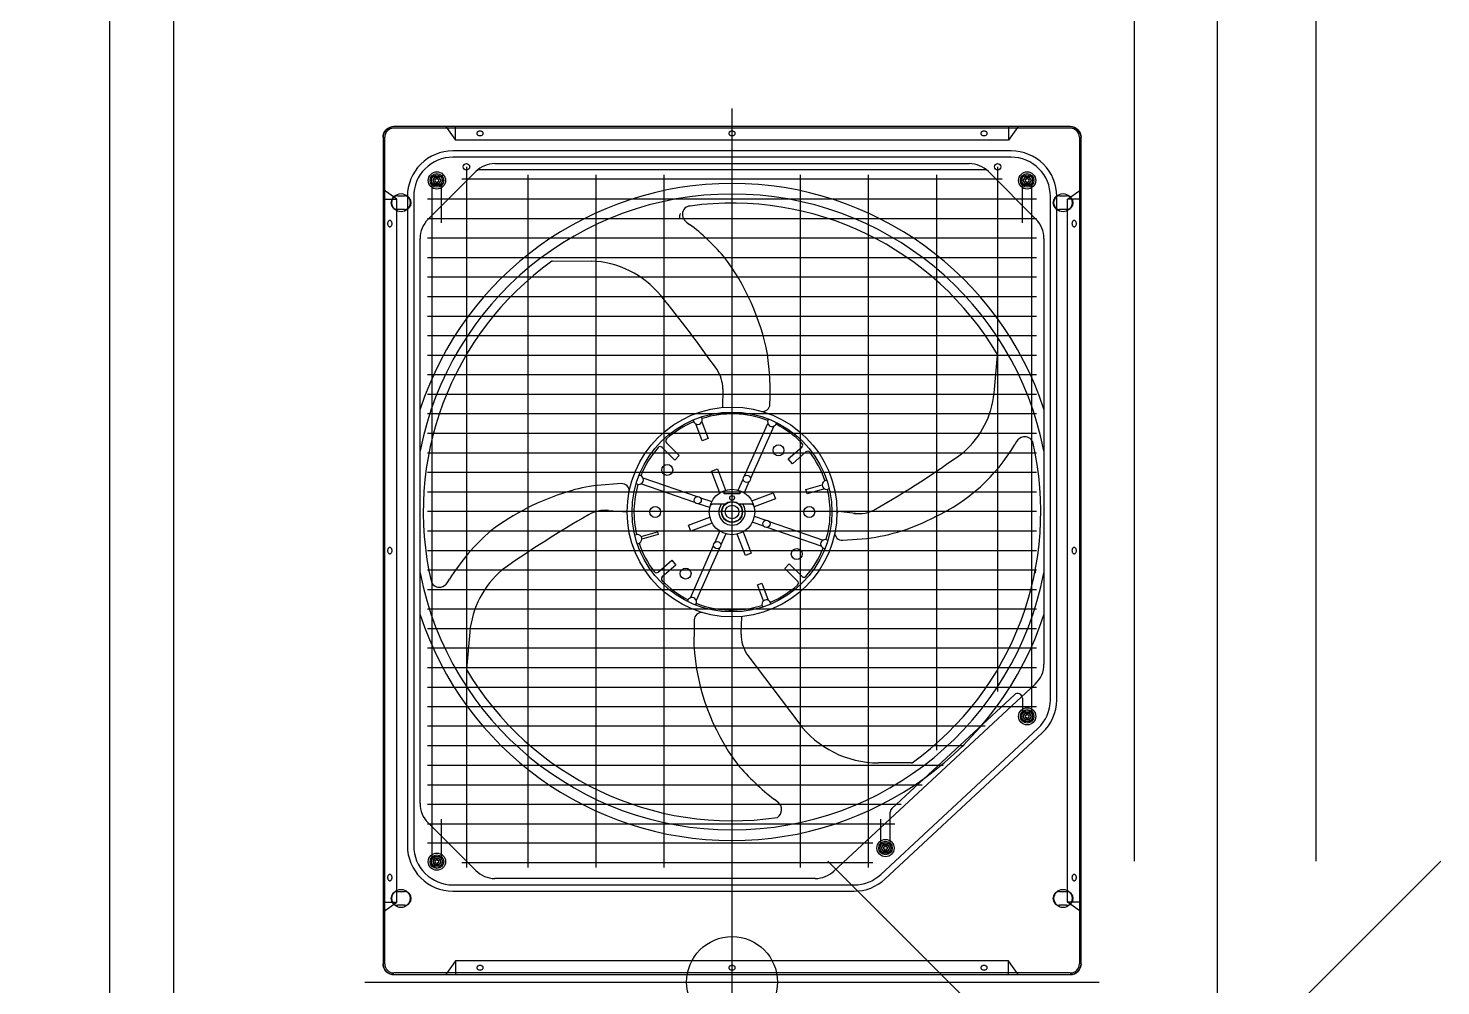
# Model space of a CAD drawing. Header units: millimetres. Extents: x 0 to 126150, y 0 to 89100.
# Drawn here: x 79834 to 81389, y 26280 to 27334 of the extents above; entities that cross this region are included whole.
import ezdxf

# ---------------------------------------------------------------- set-up
doc = ezdxf.new("R2010")
doc.units = ezdxf.units.MM
doc.header["$LTSCALE"] = 0.2
doc.linetypes.add('CENTER', pattern=[50.8, 31.75, -6.35, 6.35, -6.35])
doc.layers.add('A_建築', color=8, linetype='Continuous')
doc.layers.add('A_通芯', color=8, linetype='CENTER', plot=False)

msp = doc.modelspace()

# ---------------------------------------------------------------- linework, layer by layer
at = {"layer": 'A_建築', "lineweight": -3}
for points in [[(79993.55, 44814.81), (79993.55, 17334.81), (31843.54, 17334.81)], [(81051.47, 40003.62), (81051.47, 26416.56)], [(81251.47, 36329.85), (81251.47, 26416.56)], [(81142.84, 34081.39), (81142.84, 25191.82), (79993.55, 25191.82)], [(79923.55, 25191.82), (79923.55, 32331.81), (81142.84, 32331.81)], [(80608.54, 25321.82), (80608.54, 27245.41)], [(80981.04, 27225.41), (80236.05, 27225.41)], [(80981.04, 27223.61), (80236.05, 27223.61)], [(80293.43, 27225.41), (80304.05, 27210.42)], [(80913.05, 27225.41), (80913.05, 27210.42), (80304.05, 27210.42), (80304.05, 27225.41)], [(80923.65, 27225.41), (80913.05, 27210.42)], [(80224.25, 27213.62), (80224.25, 26303.61)], [(80226.04, 26303.61), (80226.04, 27213.62)], [(80991.04, 27213.62), (80991.04, 26303.61)], [(80992.85, 26303.61), (80992.85, 27213.62)], [(80916.05, 27198.61), (80301.04, 27198.61)], [(80916.05, 27191.69), (80301.04, 27191.69)], [(80273.84, 27123.41), (80326.25, 27175.83)], [(80316.05, 27181.11), (80316.05, 26409.87)], [(80328.82, 27178.12), (80888.26, 27178.12)], [(80347.47, 27184.62), (80869.61, 27184.62)], [(80890.83, 27175.83), (80943.25, 27123.4)], [(80901.05, 27181.11), (80901.05, 26603.37)], [(80278.29, 26419.02), (80278.29, 27163.21)], [(80288.79, 27119.36), (80288.79, 27163.21)], [(80906.04, 27167.36), (80311.04, 27167.36)], [(80383.54, 27172.36), (80383.54, 26409.87)], [(80458.54, 27172.36), (80458.54, 26409.87)], [(80533.55, 27172.36), (80533.55, 26409.87)], [(80683.54, 27172.36), (80683.54, 26409.87)], [(80758.54, 27172.36), (80758.54, 26409.87)], [(80833.54, 27172.36), (80833.54, 26538.87)], [(80928.3, 27119.36), (80928.3, 27163.21)], [(80938.79, 26579.02), (80938.79, 27163.21)], [(80224.25, 26361.01), (80239.25, 26371.62), (80239.25, 27145.61), (80224.25, 27156.22)], [(80224.25, 27145.61), (80239.25, 27145.61)], [(80240.29, 27149.12), (80247.79, 27149.12)], [(80251.04, 27148.62), (80251.04, 26433.61)], [(80257.97, 27148.62), (80257.97, 26433.61)], [(80273.3, 27145.87), (80943.79, 27145.87)], [(80959.11, 26594.41), (80959.11, 27148.62)], [(80966.04, 26594.41), (80966.04, 27148.62)], [(80969.29, 27149.12), (80976.79, 27149.12)], [(80992.85, 26361.01), (80977.84, 26371.62), (80977.84, 27145.61), (80992.85, 27156.22)], [(80992.85, 27145.61), (80977.84, 27145.61)], [(80247.79, 27134.11), (80240.29, 27134.11)], [(80976.79, 27134.11), (80969.29, 27134.11)], [(80273.3, 27124.36), (80943.79, 27124.36)], [(80558.51, 27120.1), (80561.8, 27117.69)], [(80265.04, 26480.04), (80265.04, 27102.18)], [(80273.3, 27102.86), (80943.79, 27102.86)], [(80952.04, 27102.18), (80952.04, 26633.69)], [(80273.3, 27081.37), (80943.79, 27081.37)], [(80410.83, 27077.47), (80453.32, 27077.34)], [(80273.3, 27059.87), (80943.79, 27059.87)], [(80273.3, 27038.36), (80943.79, 27038.36)], [(80273.3, 27016.87), (80943.79, 27016.87)], [(80273.3, 26995.36), (80943.79, 26995.36)], [(80273.3, 26973.86), (80943.79, 26973.86)], [(80897.23, 26931.87), (80901.05, 26973.37)], [(80273.3, 26952.36), (80943.79, 26952.36)], [(80273.3, 26930.87), (80943.79, 26930.87)], [(80598.4, 26936.66), (80597.88, 26916.12)], [(80273.3, 26909.36), (80943.79, 26909.36)], [(80575.34, 26900.44), (80582.19, 26882), (80575.63, 26879.57), (80568.77, 26898)], [(80622.4, 26840.85), (80648.03, 26898.4)], [(80654.42, 26895.55), (80628.8, 26838)], [(80273.3, 26887.86), (80943.79, 26887.86)], [(80921.95, 26878.76), (80919.83, 26875.27)], [(80273.3, 26866.37), (80943.79, 26866.37)], [(80536.38, 26877.19), (80550.48, 26863.29), (80545.56, 26858.31), (80531.47, 26872.21)], [(80689.94, 26867.22), (80674.99, 26854.24), (80670.4, 26859.52), (80685.34, 26872.51)], [(80595.09, 26822.19), (80585.96, 26846), (80592.49, 26848.51), (80601.49, 26825.09)], [(80273.3, 26844.87), (80943.79, 26844.87)], [(80486.69, 26832.32), (80460.05, 26830.27)], [(80567.75, 26811.46), (80508.19, 26831.97)], [(80510.47, 26838.59), (80570.03, 26818.08)], [(80615.42, 26825.15), (80620.83, 26837.31)], [(80627.22, 26834.46), (80621.81, 26822.3)], [(80273.3, 26823.36), (80943.79, 26823.36)], [(80573.69, 26816.81), (80586.27, 26812.48)], [(80617.04, 26823.36), (80617.04, 26821.12), (80600.04, 26821.12), (80600.04, 26823.36)], [(80630.4, 26813.25), (80653.97, 26822.3), (80656.47, 26815.76), (80632.91, 26806.72)], [(80710.37, 26826.67), (80691.21, 26821.18), (80689.84, 26825.99), (80707.84, 26831.15)], [(80273.3, 26801.86), (80943.79, 26801.86)], [(80472.54, 26802.83), (80493.04, 26801.11)], [(80584.01, 26805.86), (80571.41, 26810.2)], [(80600.64, 26809.62), (80585.04, 26809.62)], [(80632.06, 26809.62), (80616.45, 26809.62)], [(80744.46, 26799.41), (80725.89, 26801.51)], [(80586.69, 26788.97), (80563.12, 26779.93), (80560.61, 26786.46), (80584.17, 26795.51)], [(80643.39, 26785.41), (80630.81, 26789.75)], [(80633.09, 26796.36), (80645.67, 26792.03)], [(80649.33, 26790.77), (80708.89, 26770.26)], [(80273.3, 26780.36), (80943.79, 26780.36)], [(80508.42, 26773.97), (80526.42, 26779.13), (80527.25, 26776.25), (80509.25, 26771.08)], [(80589.86, 26767.77), (80595.27, 26779.92)], [(80601.67, 26777.08), (80596.25, 26764.92)], [(80620.68, 26779.26), (80629.73, 26755.69), (80623.19, 26753.18), (80614.15, 26776.75)], [(80706.61, 26763.64), (80647.06, 26784.15)], [(80730.4, 26769.91), (80757.04, 26771.95)], [(80273.3, 26758.86), (80943.79, 26758.86)], [(80562.67, 26706.68), (80588.29, 26764.23)], [(80594.68, 26761.38), (80569.06, 26703.83)], [(80527.16, 26735), (80542.1, 26747.99), (80546.69, 26742.71), (80531.75, 26729.72)], [(80680.7, 26725.04), (80666.61, 26738.94), (80671.52, 26743.92), (80685.62, 26730.02)], [(80273.3, 26737.37), (80943.79, 26737.37)], [(80295.14, 26723.47), (80297.25, 26726.96)], [(80643.29, 26703.37), (80636.76, 26720.92), (80641.45, 26722.67), (80648.4, 26703.99)], [(80942.35, 26736.37), (80942.35, 26733.62)], [(80273.3, 26715.86), (80943.79, 26715.86)], [(80273.3, 26694.36), (80943.79, 26694.36)], [(80566.84, 26682.44), (80566.73, 26672.87), (80566.54, 26654.76)], [(80618.71, 26666.55), (80619.2, 26686.1)], [(80273.3, 26672.87), (80943.79, 26672.87)], [(80319.68, 26668.81), (80316.05, 26628.21)], [(80273.3, 26651.37), (80943.79, 26651.37)], [(80624.94, 26644.72), (80681.93, 26568.82)], [(80273.3, 26629.86), (80943.79, 26629.86)], [(80273.3, 26608.37), (80943.79, 26608.37)], [(80942.46, 26611.72), (80720.68, 26405.64)], [(80784.47, 26474.48), (80919.47, 26599.96)], [(80273.3, 26586.86), (80943.79, 26586.86)], [(80928.3, 26596.11), (80928.3, 26579.02)], [(80887.25, 26565.36), (80273.3, 26565.36)], [(80772.25, 26402.06), (80945.36, 26562.86)], [(80776.98, 26396.98), (80950.07, 26557.78)], [(80273.3, 26543.87), (80864.11, 26543.87)], [(80273.3, 26522.37), (80840.98, 26522.37)], [(80806.25, 26524.76), (80769.54, 26524.87)], [(80273.3, 26500.86), (80817.86, 26500.86)], [(80273.3, 26479.37), (80794.73, 26479.37)], [(80658.58, 26482.13), (80655.29, 26484.54)], [(80326.25, 26406.4), (80273.83, 26458.83)], [(80288.79, 26419.02), (80288.79, 26462.87)], [(80772.29, 26434.02), (80772.29, 26462.87)], [(80782.79, 26434.02), (80782.79, 26470.64)], [(80273.3, 26457.86), (80787.79, 26457.86)], [(80763.54, 26436.36), (80273.3, 26436.36)], [(80763.54, 26414.87), (80311.04, 26414.87)], [(80713.98, 26416.56), (81388.97, 25741.55)], [(80713.98, 25741.55), (81388.97, 26416.56)], [(80700.25, 26397.61), (80347.47, 26397.61)], [(80240.29, 26383.11), (80247.79, 26383.11)], [(80301.04, 26390.54), (80742.94, 26390.54)], [(80301.04, 26383.61), (80742.94, 26383.61)], [(80969.29, 26383.11), (80976.79, 26383.11)], [(80224.25, 26371.62), (80239.25, 26371.62)], [(80247.79, 26368.11), (80240.29, 26368.11)], [(80976.79, 26368.11), (80969.29, 26368.11)], [(80992.85, 26371.62), (80977.84, 26371.62)], [(80304.05, 26306.81), (80293.43, 26291.82)], [(80923.65, 26291.82), (80913.05, 26306.81), (80304.05, 26306.81), (80304.05, 26291.82)], [(80913.05, 26291.82), (80913.05, 26306.81)], [(80981.04, 26293.61), (80236.05, 26293.61)], [(80236.05, 26291.82), (80981.04, 26291.82)], [(80204.24, 26283.62), (81012.84, 26283.62)]]:
    msp.add_lwpolyline(points, dxfattribs=at)
for points in [[(80236.05, 27225.42, 0.414214), (80224.25, 27213.62, -0.4142136), (80236.05, 27225.42)], [(80236.05, 27223.62, 0.4142136), (80226.05, 27213.62)], [(80981.04, 27225.42, -0.4142136), (80992.84, 27213.62, 0.4142137), (80981.04, 27225.42)], [(80991.04, 27213.62, 0.4142136), (80981.04, 27223.62)], [(80301.04, 27198.62, 0.4142136), (80251.04, 27148.62)], [(80301.04, 27191.69, 0.4142136), (80257.97, 27148.62)], [(80966.05, 27148.62, 0.4142136), (80916.05, 27198.62)], [(80959.12, 27148.62, 0.4142136), (80916.05, 27191.69)], [(80347.47, 27184.62, 0.1989124), (80326.26, 27175.83)], [(80890.83, 27175.83, 0.1989124), (80869.61, 27184.62)], [(80952.04, 26914.35, 0.7232754), (80265.04, 26914.35)], [(80240.29, 27149.11, 1), (80240.29, 27134.11)], [(80247.79, 27134.11, 1), (80247.79, 27149.11)], [(80952.04, 26868.25, 0.8234707), (80265.04, 26868.25)], [(80969.29, 27149.11, 1), (80969.29, 27134.11)], [(80976.79, 27134.11, 1), (80976.79, 27149.11)], [(80551.58, 27129.59, 0.0972918), (80550.53, 27124.37)], [(80554.61, 27132.61, 0.333115), (80558.51, 27120.1)], [(80559.49, 27137.23, 0.2325605), (80554.62, 27132.62)], [(80562.49, 27137.98, 0.0639216), (80559.09, 27137.07)], [(80901.04, 26974.44, 0.301612), (80562.48, 27137.98)], [(80273.82, 27123.4, 0.1989124), (80265.04, 27102.18)], [(80599.1, 27082.84, 0.0535469), (80561.8, 27117.69)], [(80952.04, 27102.18, 0.1989124), (80943.26, 27123.4)], [(80647.46, 26974.88, 0.1168458), (80599.1, 27082.84)], [(80410.02, 27077.14, 0.3029224), (80277.44, 26723.85)], [(80410.83, 27077.47, 0.1531177), (80410.02, 27077.14)], [(80530.06, 27039.4, 0.2157788), (80453.32, 27077.33)], [(80591.63, 26958.29, 0.0188059), (80530.06, 27039.4)], [(80650.24, 26919.79, 0.0502833), (80647.46, 26974.88)], [(80598.4, 26936.66, 0.153239), (80591.63, 26958.29)], [(80864.04, 26867.36, 0.1847524), (80897.22, 26931.86)], [(80647.89, 26901.69, 0.1723697), (80575.61, 26903.97)], [(80640.9, 26911.99, 0.4611574), (80650.24, 26919.79)], [(80566.26, 26900.49, 0.0822329), (80536.48, 26881.56)], [(80565.82, 26902.48, 1.4110393), (80574.66, 26905.77)], [(80648.85, 26903.46, 1.3319343), (80657.62, 26899.55)], [(80685.51, 26876.88, 0.0822915), (80656.96, 26897.65)], [(80536.49, 26881.56, 0.4324752), (80536.38, 26877.19)], [(80806.9, 26524.97, 0.3030794), (80939.65, 26878.37)], [(80929.33, 26883.9, 0.2151251), (80921.95, 26878.76)], [(80939.64, 26878.38, 0.3332679), (80929.32, 26883.9)], [(80527.1, 26872.04, 0.0849279), (80508.15, 26840.93)], [(80531.47, 26872.2, 0.4324753), (80527.1, 26872.04)], [(80685.34, 26872.51, 0.4324752), (80685.51, 26876.88)], [(80694.28, 26866.78, 0.4324752), (80689.93, 26867.22)], [(80710.88, 26835.62, 0.0822915), (80694.28, 26866.79)], [(80766.6, 26804.26, 0.0280986), (80864.04, 26867.37)], [(80832.04, 26795.73, 0.1517751), (80919.83, 26875.27)], [(80495.27, 26823.69, 0.2161834), (80493.04, 26829.91, 0.2227657), (80486.69, 26832.32)], [(80504.92, 26831.55, 0.1304682), (80503.47, 26776.15)], [(80503.08, 26832.35, 1.3319343), (80506.2, 26841.43)], [(80712.85, 26836.02, 1.3319343), (80715.5, 26826.79)], [(80427.37, 26823.36, 0.0865184), (80342.96, 26780.36)], [(80460.04, 26830.27, 0.0479951), (80427.37, 26823.37)], [(80712.16, 26770.68, 0.1304682), (80713.62, 26826.08)], [(80472.54, 26802.83, 0.1526554), (80450.49, 26797.97)], [(80587.25, 26809.61, 0.3419986), (80584.34, 26807.36)], [(80596.74, 26809.61, 1.952661), (80620.34, 26809.61)], [(80632.75, 26807.36, 0.3419987), (80629.85, 26809.61)], [(80725.88, 26801.51, 0.3168263), (80724.08, 26799.85)], [(80742.61, 26799.61, 0.1657956), (80766.59, 26804.26)], [(80450.49, 26797.97, 0.0224777), (80355.33, 26737.36)], [(80757.04, 26771.96, 0.0906459), (80832.05, 26795.73)], [(80342.96, 26780.36, 0.0739267), (80297.24, 26726.96)], [(80504.23, 26766.21, 1.3319343), (80501.58, 26775.44)], [(80714.01, 26769.88, 1.3319343), (80710.89, 26760.8)], [(80721.82, 26778.54, 0.4611573), (80730.4, 26769.91)], [(80506.2, 26766.61, 0.0822915), (80522.8, 26735.44)], [(80689.99, 26730.19, 0.0849279), (80708.93, 26761.3)], [(80265.04, 26733.98, 0.8234707), (80952.04, 26733.98)], [(80277.44, 26723.86, 0.3332681), (80287.76, 26718.34)], [(80287.75, 26718.33, 0.2151251), (80295.13, 26723.47)], [(80355.33, 26737.37, 0.1916182), (80319.7, 26668.88)], [(80522.8, 26735.44, 0.4324752), (80527.15, 26735)], [(80531.75, 26729.72, 0.4324752), (80531.58, 26725.35)], [(80531.57, 26725.35, 0.0822915), (80560.13, 26704.57)], [(80680.6, 26720.67, 0.4324752), (80680.71, 26725.04)], [(80685.62, 26730.02, 0.4324752), (80689.99, 26730.19)], [(80568.23, 26698.77, 1.3319343), (80559.46, 26702.67)], [(80650.8, 26701.72, 0.0822914), (80680.6, 26720.67)], [(80569.19, 26700.54, 0.1724295), (80641.5, 26698.26)], [(80651.35, 26699.78, 1.3319342), (80642.35, 26696.44)], [(80265.04, 26687.87, 0.7232754), (80952.04, 26687.87)], [(80576.18, 26690.24, 0.4611573), (80566.84, 26682.44)], [(80618.71, 26666.55, 0.1528664), (80624.94, 26644.72)], [(80566.55, 26654.76, 0.1481032), (80614.61, 26523.32)], [(80942.46, 26611.71, 0.2084682), (80952.04, 26633.69)], [(80316.04, 26627.78, 0.3047617), (80658.49, 26464.8)], [(80928.29, 26596.11, 0.655049), (80919.47, 26599.96)], [(80945.36, 26562.85, 0.208501), (80959.12, 26594.41)], [(80950.08, 26557.78, 0.208501), (80966.05, 26594.41)], [(80681.92, 26568.82, 0.235087), (80769.54, 26524.87)], [(80614.6, 26523.32, 0.0526977), (80655.28, 26484.54)], [(80806.25, 26524.76, 0.1531177), (80807.06, 26525.09)], [(80265.04, 26480.04, 0.1989124), (80273.82, 26458.83)], [(80658.49, 26464.8, 0.507475), (80659.22, 26481.63)], [(80659.21, 26481.63, 0.018538), (80658.58, 26482.13)], [(80784.46, 26474.48, 0.2084233), (80782.79, 26470.64)], [(80251.04, 26433.61, 0.4142136), (80301.04, 26383.61)], [(80257.97, 26433.61, 0.4142136), (80301.04, 26390.54)], [(80326.26, 26406.4, 0.1989124), (80347.47, 26397.61)], [(80700.25, 26397.61, 0.1893913), (80720.67, 26405.64)], [(80742.94, 26390.54, 0.1893586), (80772.26, 26402.06)], [(80742.94, 26383.61, 0.1893587), (80776.97, 26396.98)], [(80240.29, 26383.11, 1), (80240.29, 26368.11)], [(80247.79, 26368.11, 1), (80247.79, 26383.11)], [(80969.29, 26383.11, 1), (80969.29, 26368.11)], [(80976.79, 26368.11, 1), (80976.79, 26383.11)], [(80224.25, 26303.61, 0.4142136), (80236.05, 26291.81, -0.414214), (80224.25, 26303.61)], [(80226.05, 26303.61, 0.4142136), (80236.05, 26293.61)], [(80981.04, 26291.81, 0.4142137), (80992.84, 26303.61, -0.4142136), (80981.04, 26291.81)], [(80981.04, 26293.61, 0.4142136), (80991.04, 26303.61)]]:
    msp.add_lwpolyline(points, format="xyb", dxfattribs=at)
for points in [[(80327.54, 27217.92), (80327.59, 27217.49), (80327.75, 27217.07), (80328.01, 27216.68), (80328.35, 27216.33), (80328.79, 27216.02), (80329.28, 27215.77), (80329.84, 27215.59), (80330.43, 27215.48), (80331.04, 27215.44), (80331.64, 27215.48), (80332.24, 27215.59), (80332.79, 27215.77), (80333.29, 27216.02), (80333.72, 27216.33), (80334.07, 27216.68), (80334.33, 27217.07), (80334.49, 27217.49), (80334.54, 27217.92), (80334.49, 27218.35), (80334.33, 27218.76), (80334.07, 27219.16), (80333.72, 27219.51), (80333.29, 27219.81), (80332.79, 27220.06), (80332.24, 27220.24), (80331.64, 27220.35), (80331.04, 27220.39), (80330.43, 27220.35), (80329.84, 27220.24), (80329.28, 27220.06), (80328.79, 27219.81), (80328.35, 27219.51), (80328.01, 27219.16), (80327.75, 27218.76), (80327.59, 27218.35)], [(80605.04, 27217.92), (80605.09, 27217.49), (80605.25, 27217.07), (80605.51, 27216.68), (80605.86, 27216.33), (80606.29, 27216.02), (80606.79, 27215.77), (80607.34, 27215.59), (80607.94, 27215.48), (80608.54, 27215.44), (80609.15, 27215.48), (80609.74, 27215.59), (80610.29, 27215.77), (80610.79, 27216.02), (80611.23, 27216.33), (80611.57, 27216.68), (80611.83, 27217.07), (80611.99, 27217.49), (80612.04, 27217.92), (80611.99, 27218.35), (80611.83, 27218.76), (80611.57, 27219.16), (80611.23, 27219.51), (80610.79, 27219.81), (80610.29, 27220.06), (80609.74, 27220.24), (80609.15, 27220.35), (80608.54, 27220.39), (80607.94, 27220.35), (80607.34, 27220.24), (80606.79, 27220.06), (80606.29, 27219.81), (80605.86, 27219.51), (80605.51, 27219.16), (80605.25, 27218.76), (80605.09, 27218.35)], [(80887.8, 27215.77), (80888.29, 27216.02), (80888.73, 27216.33), (80889.08, 27216.68), (80889.33, 27217.07), (80889.49, 27217.49), (80889.54, 27217.92), (80889.49, 27218.35), (80889.33, 27218.76), (80889.08, 27219.16), (80888.73, 27219.51), (80888.29, 27219.81), (80887.8, 27220.06), (80887.24, 27220.24), (80886.65, 27220.35), (80886.04, 27220.39), (80885.44, 27220.35), (80884.84, 27220.24), (80884.29, 27220.06), (80883.79, 27219.81), (80883.36, 27219.51), (80883.01, 27219.16), (80882.75, 27218.76), (80882.59, 27218.35), (80882.54, 27217.92), (80882.59, 27217.49), (80882.75, 27217.07), (80883.01, 27216.68), (80883.36, 27216.33), (80883.79, 27216.02), (80884.29, 27215.77), (80884.84, 27215.59), (80885.44, 27215.48), (80886.04, 27215.44), (80886.65, 27215.48), (80887.24, 27215.59)], [(80285.85, 27170.11), (80281.23, 27170.11), (80278.93, 27166.12), (80281.23, 27162.11), (80285.85, 27162.11), (80288.16, 27166.12)], [(80282.54, 27163.92), (80284.54, 27163.92), (80284.54, 27165.11), (80285.74, 27165.11), (80285.74, 27167.11), (80284.54, 27167.11), (80284.54, 27168.32), (80282.54, 27168.32), (80282.54, 27167.11), (80281.34, 27167.11), (80281.34, 27165.11), (80282.54, 27165.11)], [(80935.85, 27170.11), (80931.24, 27170.11), (80928.92, 27166.12), (80931.24, 27162.11), (80935.85, 27162.11), (80938.17, 27166.12)], [(80932.54, 27163.92), (80934.54, 27163.92), (80934.54, 27165.11), (80935.74, 27165.11), (80935.74, 27167.11), (80934.54, 27167.11), (80934.54, 27168.32), (80932.54, 27168.32), (80932.54, 27167.11), (80931.34, 27167.11), (80931.34, 27165.11), (80932.54, 27165.11)], [(80231.75, 27115.12), (80232.17, 27115.17), (80232.59, 27115.32), (80232.99, 27115.58), (80233.34, 27115.93), (80233.64, 27116.37), (80233.89, 27116.87), (80234.08, 27117.42), (80234.18, 27118.01), (80234.22, 27118.61), (80234.18, 27119.22), (80234.08, 27119.81), (80233.89, 27120.36), (80233.64, 27120.86), (80233.34, 27121.3), (80232.99, 27121.65), (80232.59, 27121.9), (80232.17, 27122.06), (80231.75, 27122.11), (80231.32, 27122.06), (80230.9, 27121.9), (80230.51, 27121.65), (80230.15, 27121.3), (80229.85, 27120.86), (80229.61, 27120.36), (80229.42, 27119.81), (80229.31, 27119.22), (80229.27, 27118.61), (80229.31, 27118.01), (80229.42, 27117.42), (80229.61, 27116.87), (80229.85, 27116.37), (80230.15, 27115.93), (80230.51, 27115.58), (80230.9, 27115.32), (80231.32, 27115.17)], [(80985.34, 27115.12), (80985.77, 27115.17), (80986.19, 27115.32), (80986.58, 27115.58), (80986.94, 27115.93), (80987.24, 27116.37), (80987.49, 27116.87), (80987.67, 27117.42), (80987.78, 27118.01), (80987.82, 27118.61), (80987.78, 27119.22), (80987.67, 27119.81), (80987.49, 27120.36), (80987.24, 27120.86), (80986.94, 27121.3), (80986.58, 27121.65), (80986.19, 27121.9), (80985.77, 27122.06), (80985.34, 27122.11), (80984.92, 27122.06), (80984.5, 27121.9), (80984.11, 27121.65), (80983.75, 27121.3), (80983.45, 27120.86), (80983.2, 27120.36), (80983.02, 27119.81), (80982.91, 27119.22), (80982.87, 27118.61), (80982.91, 27118.01), (80983.02, 27117.42), (80983.2, 27116.87), (80983.45, 27116.37), (80983.75, 27115.93), (80984.11, 27115.58), (80984.5, 27115.32), (80984.92, 27115.17)], [(80231.75, 26762.11), (80231.32, 26762.06), (80230.9, 26761.9), (80230.51, 26761.64), (80230.15, 26761.29), (80229.85, 26760.86), (80229.61, 26760.36), (80229.42, 26759.81), (80229.31, 26759.22), (80229.27, 26758.61), (80229.31, 26758), (80229.42, 26757.41), (80229.61, 26756.86), (80229.85, 26756.36), (80230.15, 26755.93), (80230.51, 26755.58), (80230.9, 26755.32), (80231.32, 26755.16), (80231.75, 26755.11), (80232.17, 26755.16), (80232.59, 26755.32), (80232.99, 26755.58), (80233.34, 26755.93), (80233.64, 26756.36), (80233.89, 26756.86), (80234.08, 26757.41), (80234.18, 26758), (80234.22, 26758.61), (80234.18, 26759.22), (80234.08, 26759.81), (80233.89, 26760.36), (80233.64, 26760.86), (80233.34, 26761.29), (80232.99, 26761.64), (80232.59, 26761.9), (80232.17, 26762.06)], [(80985.34, 26755.11), (80985.77, 26755.16), (80986.19, 26755.32), (80986.58, 26755.58), (80986.94, 26755.93), (80987.24, 26756.36), (80987.49, 26756.86), (80987.67, 26757.41), (80987.78, 26758), (80987.82, 26758.61), (80987.78, 26759.22), (80987.67, 26759.81), (80987.49, 26760.36), (80987.24, 26760.86), (80986.94, 26761.29), (80986.58, 26761.64), (80986.19, 26761.9), (80985.77, 26762.06), (80985.34, 26762.11), (80984.92, 26762.06), (80984.5, 26761.9), (80984.11, 26761.64), (80983.75, 26761.29), (80983.45, 26760.86), (80983.2, 26760.36), (80983.02, 26759.81), (80982.91, 26759.22), (80982.87, 26758.61), (80982.91, 26758), (80983.02, 26757.41), (80983.2, 26756.86), (80983.45, 26756.36), (80983.75, 26755.93), (80984.11, 26755.58), (80984.5, 26755.32), (80984.92, 26755.16)], [(80935.85, 26580.11), (80931.24, 26580.11), (80928.92, 26576.12), (80931.24, 26572.11), (80935.85, 26572.11), (80938.17, 26576.12)], [(80932.54, 26573.92), (80934.54, 26573.92), (80934.54, 26575.12), (80935.74, 26575.12), (80935.74, 26577.11), (80934.54, 26577.11), (80934.54, 26578.31), (80932.54, 26578.31), (80932.54, 26577.11), (80931.34, 26577.11), (80931.34, 26575.12), (80932.54, 26575.12)], [(80779.85, 26435.12), (80775.24, 26435.12), (80772.93, 26431.11), (80775.24, 26427.11), (80779.85, 26427.11), (80782.16, 26431.11)], [(80776.54, 26428.91), (80778.55, 26428.91), (80778.55, 26430.11), (80779.74, 26430.11), (80779.74, 26432.12), (80778.55, 26432.12), (80778.55, 26433.32), (80776.54, 26433.32), (80776.54, 26432.12), (80775.34, 26432.12), (80775.34, 26430.11), (80776.54, 26430.11)], [(80285.85, 26420.12), (80281.23, 26420.12), (80278.93, 26416.11), (80281.23, 26412.12), (80285.85, 26412.12), (80288.16, 26416.11)], [(80282.54, 26413.91), (80284.54, 26413.91), (80284.54, 26415.11), (80285.74, 26415.11), (80285.74, 26417.11), (80284.54, 26417.11), (80284.54, 26418.31), (80282.54, 26418.31), (80282.54, 26417.11), (80281.34, 26417.11), (80281.34, 26415.11), (80282.54, 26415.11)], [(80231.75, 26395.12), (80232.17, 26395.17), (80232.59, 26395.32), (80232.99, 26395.58), (80233.34, 26395.93), (80233.64, 26396.36), (80233.89, 26396.87), (80234.08, 26397.42), (80234.18, 26398), (80234.22, 26398.61), (80234.18, 26399.22), (80234.08, 26399.81), (80233.89, 26400.36), (80233.64, 26400.86), (80233.34, 26401.29), (80232.99, 26401.65), (80232.59, 26401.9), (80232.17, 26402.06), (80231.75, 26402.11), (80231.32, 26402.06), (80230.9, 26401.9), (80230.51, 26401.65), (80230.15, 26401.29), (80229.85, 26400.86), (80229.61, 26400.36), (80229.42, 26399.81), (80229.31, 26399.22), (80229.27, 26398.61), (80229.31, 26398), (80229.42, 26397.42), (80229.61, 26396.87), (80229.85, 26396.36), (80230.15, 26395.93), (80230.51, 26395.58), (80230.9, 26395.32), (80231.32, 26395.17)], [(80985.34, 26395.12), (80985.77, 26395.17), (80986.19, 26395.32), (80986.58, 26395.58), (80986.94, 26395.93), (80987.24, 26396.36), (80987.49, 26396.87), (80987.67, 26397.42), (80987.78, 26398), (80987.82, 26398.61), (80987.78, 26399.22), (80987.67, 26399.81), (80987.49, 26400.36), (80987.24, 26400.86), (80986.94, 26401.29), (80986.58, 26401.65), (80986.19, 26401.9), (80985.77, 26402.06), (80985.34, 26402.11), (80984.92, 26402.06), (80984.5, 26401.9), (80984.11, 26401.65), (80983.75, 26401.29), (80983.45, 26400.86), (80983.2, 26400.36), (80983.02, 26399.81), (80982.91, 26399.22), (80982.87, 26398.61), (80982.91, 26398), (80983.02, 26397.42), (80983.2, 26396.87), (80983.45, 26396.36), (80983.75, 26395.93), (80984.11, 26395.58), (80984.5, 26395.32), (80984.92, 26395.17)], [(80334.54, 26299.31), (80334.49, 26299.74), (80334.33, 26300.16), (80334.07, 26300.55), (80333.72, 26300.9), (80333.29, 26301.21), (80332.79, 26301.46), (80332.24, 26301.64), (80331.64, 26301.75), (80331.04, 26301.78), (80330.43, 26301.75), (80329.84, 26301.64), (80329.28, 26301.46), (80328.79, 26301.21), (80328.35, 26300.9), (80328.01, 26300.55), (80327.75, 26300.16), (80327.59, 26299.74), (80327.54, 26299.31), (80327.59, 26298.88), (80327.75, 26298.47), (80328.01, 26298.07), (80328.35, 26297.72), (80328.79, 26297.41), (80329.28, 26297.17), (80329.84, 26296.99), (80330.43, 26296.87), (80331.04, 26296.84), (80331.64, 26296.87), (80332.24, 26296.99), (80332.79, 26297.17), (80333.29, 26297.41), (80333.72, 26297.72), (80334.07, 26298.07), (80334.33, 26298.47), (80334.49, 26298.88)], [(80612.04, 26299.31), (80611.99, 26299.74), (80611.83, 26300.16), (80611.57, 26300.55), (80611.23, 26300.9), (80610.79, 26301.21), (80610.29, 26301.46), (80609.74, 26301.64), (80609.15, 26301.75), (80608.54, 26301.78), (80607.94, 26301.75), (80607.34, 26301.64), (80606.79, 26301.46), (80606.29, 26301.21), (80605.86, 26300.9), (80605.51, 26300.55), (80605.25, 26300.16), (80605.09, 26299.74), (80605.04, 26299.31), (80605.09, 26298.88), (80605.25, 26298.47), (80605.51, 26298.07), (80605.86, 26297.72), (80606.29, 26297.41), (80606.79, 26297.17), (80607.34, 26296.99), (80607.94, 26296.87), (80608.54, 26296.84), (80609.15, 26296.87), (80609.74, 26296.99), (80610.29, 26297.17), (80610.79, 26297.41), (80611.23, 26297.72), (80611.57, 26298.07), (80611.83, 26298.47), (80611.99, 26298.88)], [(80889.54, 26299.31), (80889.49, 26299.74), (80889.33, 26300.16), (80889.08, 26300.55), (80888.73, 26300.9), (80888.29, 26301.21), (80887.8, 26301.46), (80887.24, 26301.64), (80886.65, 26301.75), (80886.04, 26301.78), (80885.44, 26301.75), (80884.84, 26301.64), (80884.29, 26301.46), (80883.79, 26301.21), (80883.36, 26300.9), (80883.01, 26300.55), (80882.75, 26300.16), (80882.59, 26299.74), (80882.54, 26299.31), (80882.59, 26298.88), (80882.75, 26298.47), (80883.01, 26298.07), (80883.36, 26297.72), (80883.79, 26297.41), (80884.29, 26297.17), (80884.84, 26296.99), (80885.44, 26296.87), (80886.04, 26296.84), (80886.65, 26296.87), (80887.24, 26296.99), (80887.8, 26297.17), (80888.29, 26297.41), (80888.73, 26297.72), (80889.08, 26298.07), (80889.33, 26298.47), (80889.49, 26298.88)]]:
    msp.add_lwpolyline(points, close=True, dxfattribs=at)
for centre, radius in [((80283.54, 27166.12), 9.5), ((80283.54, 27166.12), 7.5), ((80316.05, 27181.11), 3.5), ((80901.05, 27181.11), 3.5), ((80933.54, 27166.12), 9.5), ((80933.54, 27166.12), 7.5), ((80283.54, 27166.12), 6), ((80283.54, 27166.12), 4), ((80933.54, 27166.12), 6), ((80933.54, 27166.12), 4), ((80244.04, 27141.61), 10), ((80973.05, 27141.61), 10), ((80608.54, 26801.11), 115.5), ((80608.54, 26801.11), 110), ((80659.69, 26869), 6), ((80537.25, 26847.41), 6), ((80624.81, 26837.66), 4), ((80570.72, 26814.14), 4), ((80608.54, 26801.11), 25), ((80608.54, 26816.62), 2.59), ((80523.92, 26801.11), 6), ((80608.54, 26801.11), 11.54), ((80608.54, 26801.11), 11.14), ((80608.54, 26801.11), 7.54), ((80693.54, 26801.11), 6), ((80646.36, 26788.09), 4), ((80592.27, 26764.57), 4), ((80679.83, 26754.82), 6), ((80557.39, 26733.23), 6), ((80933.54, 26576.12), 9.5), ((80933.54, 26576.12), 7.5), ((80933.54, 26576.12), 6), ((80933.54, 26576.12), 4), ((80777.55, 26431.11), 9.5), ((80777.55, 26431.11), 7.5), ((80777.55, 26431.11), 6), ((80777.55, 26431.11), 4), ((80283.54, 26416.11), 9.5), ((80283.54, 26416.11), 7.5), ((80283.54, 26416.11), 6), ((80283.54, 26416.11), 4), ((80244.04, 26375.61), 10), ((80973.05, 26375.61), 10), ((80608.54, 26283.62), 50)]:
    msp.add_circle(centre, radius, dxfattribs=at)
at = {"layer": 'A_通芯'}
msp.add_line((79923.55, 7195.51), (79923.55, 50618.35), dxfattribs=at)

doc.saveas('drawing.dxf')
